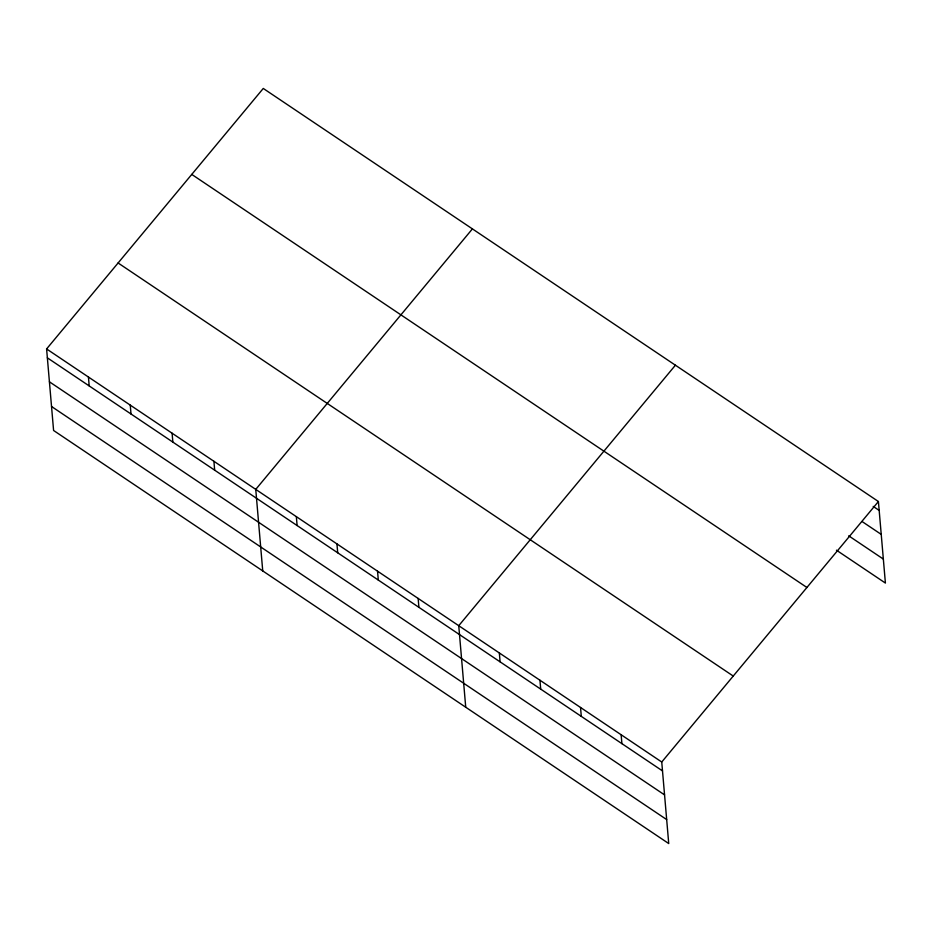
<?xml version="1.0" encoding="UTF-8"?>
<svg xmlns="http://www.w3.org/2000/svg" width="932" height="932" viewBox="0 0 932 932"><rect width="100%" height="100%" fill="white"/><g stroke="black" fill="none" stroke-linecap="round" stroke-linejoin="round"><path stroke-width="1.4" d="M878.41 501.521L661.743 762.015L668.733 843.553L53.59 430.479L46.6 348.941L263.267 88.447L878.41 501.521L885.4 583.059L836.447 550.183M472.419 228.888L255.752 489.382L262.742 570.92M675.409 365.204L458.742 625.698L465.732 707.237M873.202 506.402L879.167 510.41M862.123 521.559L881.229 534.385M848.714 535.83L883.35 559.083M191.771 174.412L806.914 587.486M118.096 262.975L733.239 676.049M46.6 348.941L661.743 762.015M47.357 357.83L662.501 770.904M49.419 381.805L664.551 794.88M51.54 406.503L666.671 819.577M621.143 734.754L621.9 743.643M580.543 707.493L581.3 716.382M539.943 680.22L540.7 689.121M499.342 652.959L500.1 661.848M418.142 598.437L418.911 607.326M377.542 571.176L378.31 580.065M336.941 543.904L337.71 552.804M296.341 516.643L297.11 525.543M213.917 461.293L214.675 470.182M172.094 433.205L172.851 442.094M130.259 405.117L131.016 414.006M88.435 377.029L89.192 385.918"/></g></svg>
